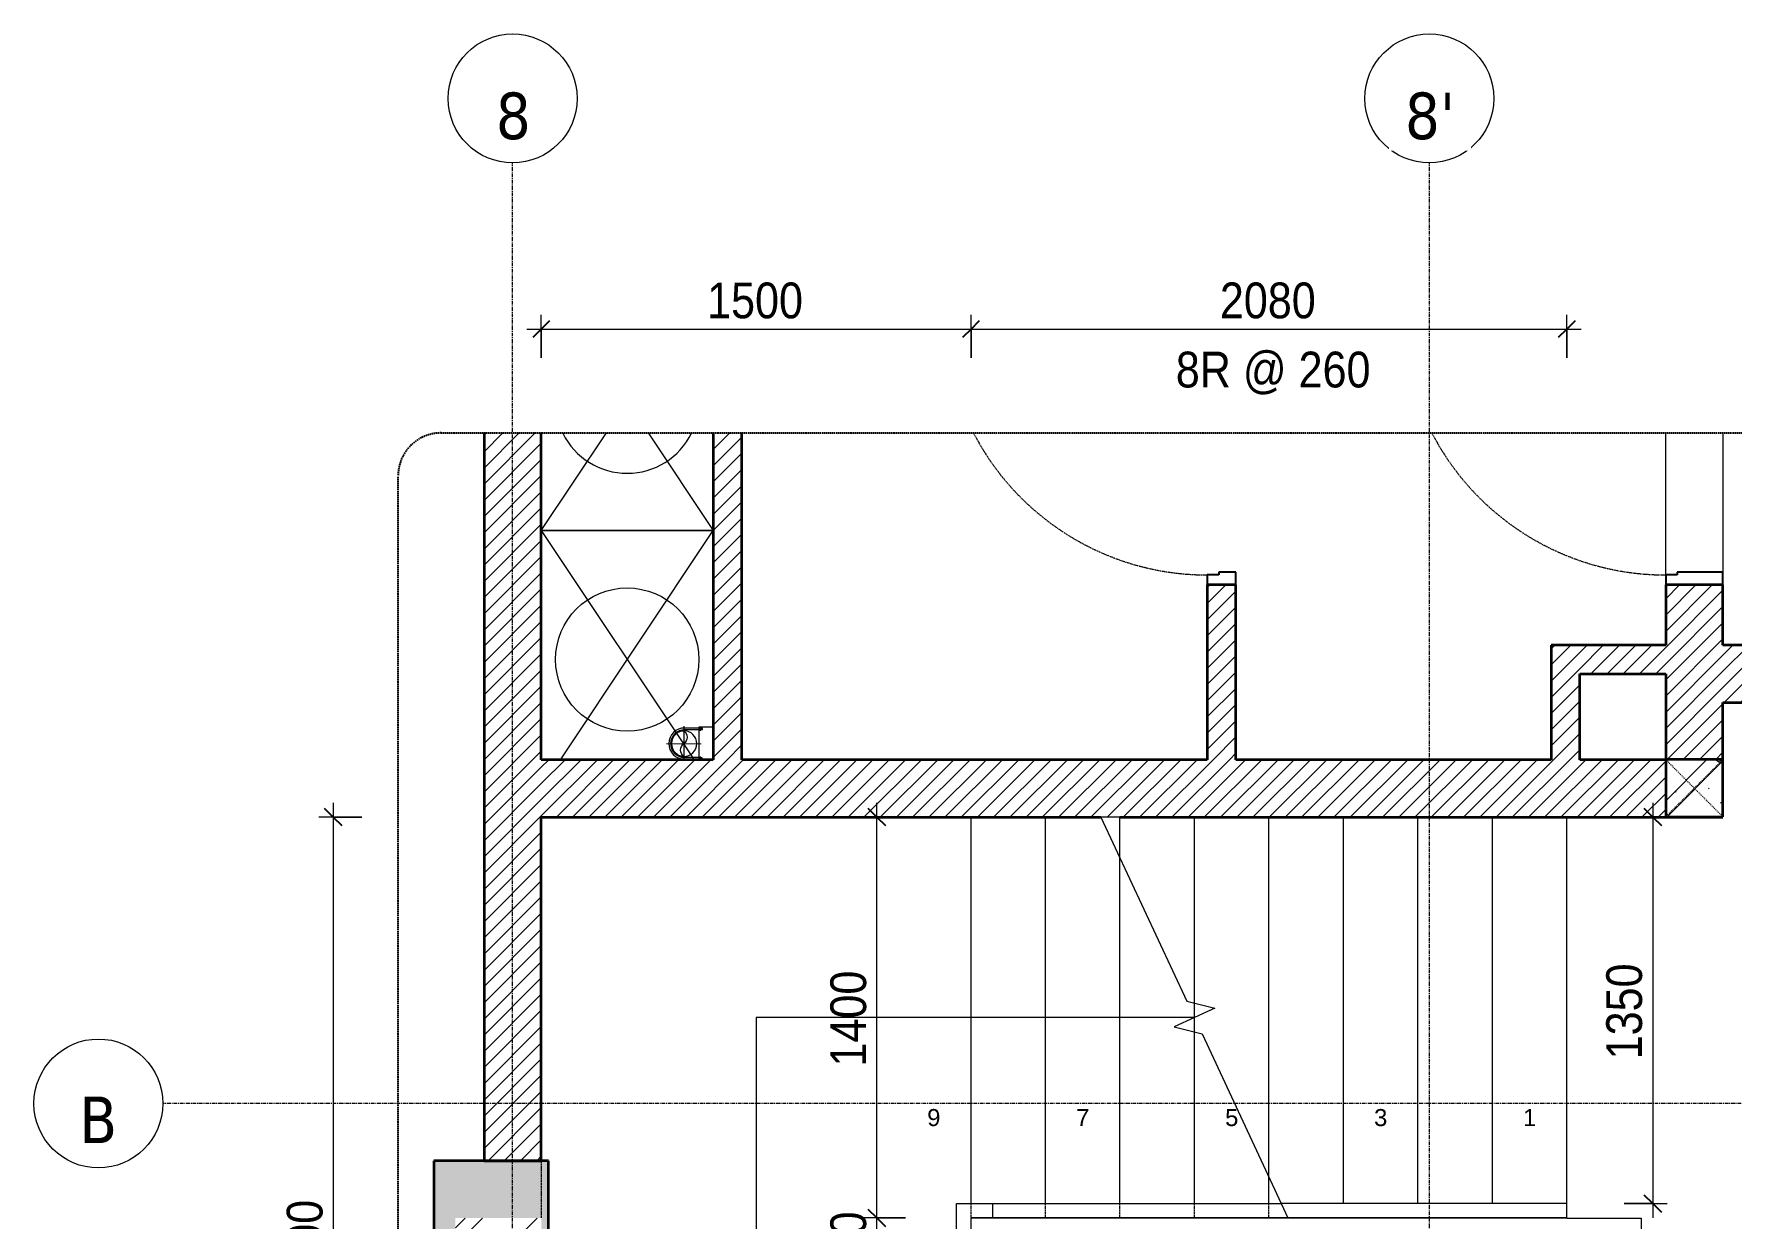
# Model space of a CAD drawing. Header units: millimetres. Extents: x 75584 to 159459, y -5075 to 34550.
# Drawn here: x 97564 to 103488, y 25137 to 29270 of the extents above; entities that cross this region are included whole.
import ezdxf

# ---------------------------------------------------------------- set-up
doc = ezdxf.new("R2010")
doc.units = ezdxf.units.MM
for name, pattern in [('Dash', [6, 3, -3]), ('Dash - Tight', [4.5, 3, -1.5]), ('Grid Line', [22.225, 12.7, -3.175, 3.175, -3.175]), ('Hidden', [7.14375, 4.7625, -2.38125]), ('IMPORT-CENTER _2_', [40.64, 25.4, -5.08, 5.08, -5.08]), ('Overhead', [3.96875, 2.38125, -1.5875])]:
    doc.linetypes.add(name, pattern=pattern)
for name, color, linetype, lineweight in [('0-2', 7, 'Continuous', 18), ('0-3', 10, 'Continuous', 5), ('A-ANNO-DIMS', 211, 'Continuous', 9), ('A-ANNO-DIMS-50', 211, 'Continuous', 9), ('A-DETL-GENF-1', 92, 'Dash - Tight', 18), ('A-DETL-GENF-2', 254, 'Continuous', 18), ('A-DETL-GENF-3', 92, 'Hidden', 25), ('A-DOOR', 31, 'Continuous', 18), ('A-DOOR-FRAM', 31, 'Continuous', 25), ('A-FLOR', 192, 'Continuous', 18), ('A-FLOR-1', 7, 'Continuous', 18), ('A-FLOR-HRAL', 11, 'Continuous', 18), ('A-WALL-1', 113, 'Continuous', 35), ('A-WALL-PATT-1', 111, 'Continuous', 18), ('G-IMPT', 8, 'Continuous', 18), ('G-IMPT-3', 8, 'IMPORT-CENTER _2_', 18), ('M-EQPM', 50, 'Continuous', 18), ('S-COLS', 52, 'Continuous', 18), ('S-COLS-1', 9, 'Continuous', 5), ('S-COLS-2', 250, 'Continuous', 35), ('S-COLS-5', 52, 'Continuous', 35), ('S-COLS-HDLN', 52, 'Dash', 18), ('S-COLS-HDLN-1', 254, 'Continuous', 18), ('S-GRID-1', 1, 'Grid Line', 9), ('S-GRID-IDEN', 1, 'Continuous', 9), ('S-STRS', 31, 'Continuous', 18), ('S-STRS-ANNO', 31, 'Continuous', 18), ('S-STRS-MBND', 31, 'Overhead', 18), ('S-STRS-MBND-1', 31, 'Continuous', 18)]:
    doc.layers.add(name, color=color, linetype=linetype, lineweight=lineweight)
doc.styles.add('Arial', font='arial.ttf', dxfattribs={"height": 59.53})
doc.styles.add('Tahoma_B', font='tahomabd.ttf', dxfattribs={"height": 162.5})
doc.styles.add('UTM Avo', font='', dxfattribs={"width": 0.9, "height": 125})
doc.styles.get('UTM Avo').set_extended_font_data('UTM Avo')
doc.dimstyles.new('1_Dim_chi_tiet_2_5', dxfattribs={"dimscale": 304.8, "dimtxt": 124.912619, "dimasz": 0.19685, "dimexe": 0.164042, "dimexo": 0.0625, "dimgap": 0.016404, "dimtad": 1, "dimdec": 0, "dimrnd": 5, "dimzin": 0, "dimdsep": 46, "dimtxsty": 'UTM Avo', "dimblk1": 'OBLIQUE', "dimblk2": 'OBLIQUE', "dimsah": 1, "dimcen": 0.09, "dimdle": 0.164042, "dimazin": 0, "dimtfac": 1, "dimtdec": 4, "dimtix": 1, "dimtmove": 0, "dimatfit": 3, "dimfxl": 0.328084, "dimfxlon": 1, "dimtvp": 1, "dimtolj": 1, "dimtzin": 0, "dimarcsym": 2})
pattern_1 = [(50, (-81477.56, -26637.36), (364.3679, -31.8783), [38.1, -419.1]), (355, (-81477.56, -26637.36), (-70.4859, 382.1133), [30.48, -335.28]), (100.451, (-81447.2, -26640.02), (293.885, 350.2334), [32.38, -356.18]), (46.184, (-81477.56, -26535.76), (542.1585, -84.0858), [57.15, -628.65]), (96.636, (-81432.4, -26542.77), (474.805, 494.8554), [48.57, -534.27]), (351.184, (-81477.56, -26535.76), (474.8102, 494.85), [45.72, -502.92]), (21, (-81426.76, -26561.16), (303.2285, -204.5305), [38.1, -419.1]), (326, (-81426.76, -26561.16), (123.6039, 368.376), [30.48, -335.28]), (71.451, (-81401.5, -26578.2), (426.8341, 163.8427), [32.38, -356.18]), (37.5, (-81477.56, -26637.36), (6.17665, 169.11015), [3.353, -327.863, 3.353, -337.007, -336.55]), (37.5, (-81477.56, -26637.36), (6.17665, 169.11015), [-671.576, 3.353, -333.197]), (7.5, (-81477.56, -26637.36), (133.63888, 200.3615), [3.353, -190.703, 3.353, -320.243, -128.27]), (7.5, (-81477.56, -26637.36), (133.63888, 200.3615), [-517.652, 3.353, -124.917]), (327.5, (-81590.85, -26637.36), (271.18182, -11.45836), [3.353, -123.647, 3.353, -918.667]), (327.5, (-81590.85, -26637.36), (271.18182, -11.45836), [-130.353, -392.887, 3.353, -522.427]), (317.5, (-81641.65, -26637.36), (296.2585, 50.85285), [3.353, -161.747, 3.353, -633.171]), (317.5, (-81641.65, -26637.36), (296.2585, 50.85285), [-168.453, -259.791, 3.353, -370.027]), (45, (-81477.56, -26637.36), (-125.7236, 125.7236), []), (45, (-81477.56, -26446.86), (-125.7236, 125.7236), [])]
pattern_2 = [(45, (21882.515, 0), (-28.284271, 28.284271), [])]

# ---------------------------------------------------------------- blocks, each defined once
blk = doc.blocks.new('NCV_TKTC_KET CAU_rvt-3-TKCS_THANG BỘ TB3 - MẶT BẰNG TẦNG 8')
at = {"layer": 'S-COLS-1'}
blk.add_hatch(color=256, dxfattribs=at).paths.add_polyline_path([(77477.6, 24536.9), (77477.6, 25336.9), (77077.6, 25336.9), (77077.6, 24536.9), (77152.6, 24536.9), (77152.6, 25136.9), (77452.6, 25136.9), (77452.6, 24536.9)])
at = {"layer": 'A-FLOR-1'}
for p, q in [((81032.6, 25136.9), (81292.6, 25136.9)), ((81292.6, 25136.9), (81292.6, 24936.5))]:
    blk.add_line(p, q, dxfattribs=at)
at = {"layer": 'S-COLS-2'}
for p, q in [((77477.6, 25336.9), (77077.6, 25336.9)), ((77077.6, 25336.9), (77077.6, 24536.9)), ((77477.6, 24536.9), (77477.6, 25336.9))]:
    blk.add_line(p, q, dxfattribs=at)
blk = doc.blocks.new('Top Rail Type - Top Rail_Internal_-954446-TKCS_THANG BỘ TB3 - MẶT BẰNG TẦNG 8')
at = {"layer": 'A-FLOR-HRAL'}
for p, q in [((78902.2, 25187.3), (79027.2, 25187.3)), ((78902.2, 25062.3), (78902.2, 25187.3)), ((79027.2, 25187.3), (80035.5, 25187.3)), ((79027.2, 25187.3), (79027.2, 25137.3)), ((79027.2, 25137.3), (78952.2, 25137.3)), ((78952.2, 25137.3), (78952.2, 25062.3)), ((80058.8, 25137.3), (79027.2, 25137.3)), ((78902.2, 25011.5), (78902.2, 25062.3)), ((78952.2, 25062.3), (78952.2, 25011.5)), ((78902.2, 25011.5), (78952.2, 25011.5)), ((78902.2, 24886.5), (78902.2, 25011.5)), ((78952.2, 25011.5), (78952.2, 24936.5)), ((79027.2, 24886.5), (78902.2, 24886.5)), ((78952.2, 24936.5), (79027.2, 24936.5)), ((79027.2, 24886.5), (79027.2, 24936.5)), ((79027.2, 24936.5), (81292.6, 24936.5)), ((81292.6, 24886.5), (79027.2, 24886.5)), ((81292.6, 24936.5), (81292.6, 24886.5))]:
    blk.add_line(p, q, dxfattribs=at)
blk = doc.blocks.new('Top Rail Type - Top Rail_Internal_-954613-TKCS_THANG BỘ TB3 - MẶT BẰNG TẦNG 8')
at = {"layer": 'A-FLOR-HRAL'}
for p, q in [((80035.5, 25187.3), (80058.8, 25137.3)), ((81032.6, 25187.3), (80035.5, 25187.3)), ((81032.6, 25137.3), (81032.6, 25187.3)), ((81032.6, 25137.3), (80058.8, 25137.3))]:
    blk.add_line(p, q, dxfattribs=at)
blk = doc.blocks.new('G1_SOF - BO TRU - 200x200-3056268-TKCS_THANG BỘ TB3 - MẶT BẰNG TẦNG 8')
at = {"layer": 'S-COLS-HDLN-1'}
h = blk.add_hatch(dxfattribs=at)
h.set_pattern_fill('FP_5', color=256, style=0, pattern_type=2)
h.set_pattern_definition(pattern_1)
h.paths.add_polyline_path([(100, -100), (100, 100), (-100, 100), (-100, -100)])
h = blk.add_hatch(dxfattribs=at)
h.set_pattern_fill('FP_5', color=256, style=0, pattern_type=2)
h.set_pattern_definition(pattern_1)
h.paths.add_polyline_path([(100, -100), (100, 100), (-100, 100), (-100, -100)])
at = {"layer": 'S-COLS-5'}
for p, q in [((100, 100), (-100, 100)), ((-100, 100), (-100, -100)), ((100, -100), (100, 100)), ((-100, -100), (100, -100))]:
    blk.add_line(p, q, dxfattribs=at)
at = {"layer": 'S-COLS-HDLN'}
for p, q in [((100, 100), (-100, -100)), ((-100, 100), (100, -100))]:
    blk.add_line(p, q, dxfattribs=at)
blk = doc.blocks.new('TKTC_XREF_251221_MB TANG 2-7 - TKTC_XREF_260130_MB TANG 2-5_dwg_$cc-4746806-TKCS_THANG BỘ TB3 - MẶT BẰNG TẦNG 8')
at = {"layer": 'G-IMPT-3'}
for p, q in [((-0.673, 0), (0.673, 0)), ((0, -0.673), (0, 0.624))]:
    blk.add_line(p, q, dxfattribs=at)
at = {"layer": 'M-EQPM'}
blk.add_circle((0, 0), 0.5, dxfattribs=at)
for centre, radius, start, end in [((0, 0), 0.5, 90, 270), ((0.188, 0.25), 0.313, 126.8699, 233.1301), ((-0.188, -0.25), 0.313, 306.8699, 53.1301)]:
    blk.add_arc(centre, radius, start, end, dxfattribs=at)
blk = doc.blocks.new('TKTC_XREF_251221_MB TANG 2-7 - TKTC_XREF_260130_MB TANG 2-5_dwg_CUM U_DN100-4746796-TKCS_THANG BỘ TB3 - MẶT BẰNG TẦNG 8')
at = {"layer": 'G-IMPT'}
blk.add_hatch(color=256, dxfattribs=at).paths.add_polyline_path([(0, 61), (0, 57), (14.8, 55.1), (28.5, 49.4), (40.3, 40.3), (49.4, 28.5), (55.1, 14.8), (57, 0), (55.1, -14.8), (49.4, -28.5), (40.3, -40.3), (28.5, -49.4), (14.8, -55.1), (0, -57), (0, -61), (15.8, -58.9), (30.5, -52.8), (43.1, -43.1), (52.8, -30.5), (58.9, -15.8), (61, 0), (58.9, 15.8), (52.8, 30.5), (43.1, 43.1), (30.5, 52.8), (15.8, 58.9)])
for p, q in [((-79.1, 66.6), (-79.1, 63.4)), ((-76.6, 66.6), (-76.6, 63.4)), ((-74.6, 66.6), (-74.6, 63.4)), ((-72.7, 69.3), (-72.7, 60.7)), ((-66.9, 67.9), (-71.7, 67.9)), ((-66.9, 62.1), (-71.7, 62.1)), ((-65, 69), (0, 69)), ((-79.1, -63.4), (-79.1, -66.6)), ((-76.6, -63.4), (-76.6, -66.6)), ((-74.6, -63.4), (-74.6, -66.6)), ((-72.7, -60.7), (-72.7, -69.3)), ((-66.9, -62.1), (-71.7, -62.1)), ((-66.9, -67.9), (-71.7, -67.9)), ((-65, -69), (0, -69))]:
    blk.add_line(p, q, dxfattribs=at)
at = {"layer": 'G-IMPT', "flags": 128}
for points in [[(-72.7, 67.6), (-78.1, 67.6), (-78.1, 62.4), (-72.7, 62.4)], [(-71.7, 59.2), (-66.9, 59.2), (-66.9, 70.7)], [(-65, 70.7), (-65, 57.3), (-66.9, 57.3), (-66.9, 59.2)], [(-65, 61), (0, 61), (0, 57)], [(-72.7, -62.4), (-78.1, -62.4), (-78.1, -67.6), (-72.7, -67.6)], [(-71.7, -70.8), (-66.9, -70.8), (-66.9, -59.2), (-71.7, -59.2)], [(-66.9, -59.2), (-66.9, -57.3), (-65, -57.3), (-65, -72.7), (-66.9, -72.7), (-66.9, -70.8)], [(-65, -61), (0, -61), (0, -57)]]:
    blk.add_lwpolyline(points, dxfattribs=at)
at = {"layer": 'G-IMPT'}
for centre, radius, start, end in [((-78.1, 66.6), 0.96, 90, 180), ((-78.1, 63.4), 0.96, 180, 270), ((-71.1, 69.3), 1.56, 116.95835, 247.38014), ((-67.9, 65), 4.8, 143.1301, 216.8699), ((-71.1, 60.7), 1.56, 112.61986, 247.38014), ((0, 0), 69, 270, 90), ((0, 0), 61, 270, 90), ((0, 0), 57, 270, 90), ((-78.1, -63.4), 0.96, 90, 180), ((-78.1, -66.6), 0.96, 180, 270), ((-71.1, -60.7), 1.56, 112.61986, 247.38014), ((-67.9, -65), 4.8, 143.1301, 216.8699), ((-71.1, -69.3), 1.56, 112.61986, 247.38014)]:
    blk.add_arc(centre, radius, start, end, dxfattribs=at)
blk = doc.blocks.new('TKTC_XREF_251221_MB TANG 2-7 - TKTC_XREF_260130_MB TANG 2-5_dwg_$cc-4746800-TKCS_THANG BỘ TB3 - MẶT BẰNG TẦNG 8')
at = {"layer": 'G-IMPT-3'}
for p, q in [((-0.673, 0), (0.673, 0)), ((0, -0.673), (0, 0.624))]:
    blk.add_line(p, q, dxfattribs=at)
at = {"layer": 'M-EQPM'}
blk.add_circle((0, 0), 0.5, dxfattribs=at)
for centre, radius, start, end in [((0, 0), 0.5, 90, 270), ((0.188, 0.25), 0.313, 126.8699, 233.1301), ((-0.188, -0.25), 0.313, 306.8699, 53.1301)]:
    blk.add_arc(centre, radius, start, end, dxfattribs=at)
blk = doc.blocks.new('TKTC_XREF_251221_MB TANG 2-7 - TKTC_XREF_260130_MB TANG 2-5_dwg_CUM U_DN100-V10-TKCS_THANG BỘ TB3 - MẶT BẰNG TẦNG 8')
at = {"layer": 'G-IMPT'}
blk.add_hatch(color=256, dxfattribs=at).paths.add_polyline_path([(0, 61), (0, 57), (14.8, 55.1), (28.5, 49.4), (40.3, 40.3), (49.4, 28.5), (55.1, 14.8), (57, 0), (55.1, -14.8), (49.4, -28.5), (40.3, -40.3), (28.5, -49.4), (14.8, -55.1), (0, -57), (0, -61), (15.8, -58.9), (30.5, -52.8), (43.1, -43.1), (52.8, -30.5), (58.9, -15.8), (61, 0), (58.9, 15.8), (52.8, 30.5), (43.1, 43.1), (30.5, 52.8), (15.8, 58.9)])
for p, q in [((-79.1, 66.6), (-79.1, 63.4)), ((-76.6, 66.6), (-76.6, 63.4)), ((-74.6, 66.6), (-74.6, 63.4)), ((-72.7, 69.3), (-72.7, 60.7)), ((-66.9, 67.9), (-71.7, 67.9)), ((-66.9, 62.1), (-71.7, 62.1)), ((-65, 69), (0, 69)), ((-79.1, -63.4), (-79.1, -66.6)), ((-76.6, -63.4), (-76.6, -66.6)), ((-74.6, -63.4), (-74.6, -66.6)), ((-72.7, -60.7), (-72.7, -69.3)), ((-66.9, -62.1), (-71.7, -62.1)), ((-66.9, -67.9), (-71.7, -67.9)), ((-65, -69), (0, -69))]:
    blk.add_line(p, q, dxfattribs=at)
at = {"layer": 'G-IMPT', "flags": 128}
for points in [[(-72.7, 67.6), (-78.1, 67.6), (-78.1, 62.4), (-72.7, 62.4)], [(-71.7, 59.2), (-66.9, 59.2), (-66.9, 70.7)], [(-65, 70.7), (-65, 57.3), (-66.9, 57.3), (-66.9, 59.2)], [(-65, 61), (0, 61), (0, 57)], [(-72.7, -62.4), (-78.1, -62.4), (-78.1, -67.6), (-72.7, -67.6)], [(-71.7, -70.8), (-66.9, -70.8), (-66.9, -59.2), (-71.7, -59.2)], [(-66.9, -59.2), (-66.9, -57.3), (-65, -57.3), (-65, -72.7), (-66.9, -72.7), (-66.9, -70.8)], [(-65, -61), (0, -61), (0, -57)]]:
    blk.add_lwpolyline(points, dxfattribs=at)
at = {"layer": 'G-IMPT'}
for centre, radius, start, end in [((-78.1, 66.6), 0.96, 90, 180), ((-78.1, 63.4), 0.96, 180, 270), ((-71.1, 69.3), 1.56, 116.95835, 247.38014), ((-67.9, 65), 4.8, 143.1301, 216.8699), ((-71.1, 60.7), 1.56, 112.61986, 247.38014), ((0, 0), 69, 270, 90), ((0, 0), 61, 270, 90), ((0, 0), 57, 270, 90), ((-78.1, -63.4), 0.96, 90, 180), ((-78.1, -66.6), 0.96, 180, 270), ((-71.1, -60.7), 1.56, 112.61986, 247.38014), ((-67.9, -65), 4.8, 143.1301, 216.8699), ((-71.1, -69.3), 1.56, 112.61986, 247.38014)]:
    blk.add_arc(centre, radius, start, end, dxfattribs=at)
blk = doc.blocks.new('TKTC_XREF_251221_MB TANG 2-7 - TKTC_XREF_251221_MB TANG 2-7-2039446-TKCS_THANG BỘ TB3 - MẶT BẰNG TẦNG 8')
at = {"layer": 'M-EQPM'}
for p, q in [((44350.7, 9614.6), (44399.9, 9614.3)), ((44351, 9500), (44350.7, 9614.6))]:
    blk.add_line(p, q, dxfattribs=at)
at = {"extrusion": (0, 0, -1), "xscale": 90.00000000005119, "yscale": 90.00000000005119, "zscale": -90.0000000000512, "rotation": 180.3740267799373}
for name in ['TKTC_XREF_251221_MB TANG 2-7 - TKTC_XREF_260130_MB TANG 2-5_dwg_$cc-4746806-TKCS_THANG BỘ TB3 - MẶT BẰNG TẦNG 8', 'TKTC_XREF_251221_MB TANG 2-7 - TKTC_XREF_260130_MB TANG 2-5_dwg_$cc-4746800-TKCS_THANG BỘ TB3 - MẶT BẰNG TẦNG 8']:
    blk.add_blockref(name, (-44297.6, 9556.2), dxfattribs=at)
at = {"xscale": 0.7894736842105242, "yscale": 0.7894736842105242, "zscale": 0.7894736842105242, "rotation": 179.6259732184666}
for name in ['TKTC_XREF_251221_MB TANG 2-7 - TKTC_XREF_260130_MB TANG 2-5_dwg_CUM U_DN100-4746796-TKCS_THANG BỘ TB3 - MẶT BẰNG TẦNG 8', 'TKTC_XREF_251221_MB TANG 2-7 - TKTC_XREF_260130_MB TANG 2-5_dwg_CUM U_DN100-V10-TKCS_THANG BỘ TB3 - MẶT BẰNG TẦNG 8']:
    blk.add_blockref(name, (44299.5, 9556.2), dxfattribs=at)
blk = doc.blocks.new('FD_02 - FD_03 - FD_03-KY THUAT-900x2200mm-801878-TKCS_THANG BỘ TB3 - MẶT BẰNG TẦNG 8')
at = {"layer": 'A-DETL-GENF-1'}
blk.add_arc((460, 50), 920, 117.54355, 180, dxfattribs=at)
at = {"layer": 'A-DOOR-FRAM'}
for p, q in [((-460, 50), (-495, 50)), ((-495, 50), (-495, -50)), ((-460, 10), (-460, 50)), ((-450, 10), (-460, 10)), ((-450, -50), (-450, 10)), ((-495, -50), (-450, -50))]:
    blk.add_line(p, q, dxfattribs=at)
blk = doc.blocks.new('FD_02 - FD_03 - FD_03-KY THUAT-900x2200mm-728564-TKCS_THANG BỘ TB3 - MẶT BẰNG TẦNG 8')
at = {"layer": 'A-DETL-GENF-1'}
blk.add_arc((460, 100), 920, 117.54355, 180, dxfattribs=at)
at = {"layer": 'A-DOOR-FRAM'}
for p, q in [((-460, 100), (-495, 100)), ((-495, 100), (-495, -100)), ((-460, 60), (-460, 100)), ((-450, 60), (-460, 60)), ((-450, -100), (-450, 60)), ((-495, -100), (-450, -100))]:
    blk.add_line(p, q, dxfattribs=at)
blk = doc.blocks.new('BORDER VIEW - BORDER VIEW-3762177-TKCS_THANG BỘ TB3 - MẶT BẰNG TẦNG 8')
at = {"layer": 'A-DETL-GENF-3'}
for p, q in [((0, 150), (0, 6914.2)), ((5007.9, 0), (150, 0))]:
    blk.add_line(p, q, dxfattribs=at)
blk.add_arc((150, 150), 150, 180, 270, dxfattribs=at)
blk = doc.blocks.new('Grid - M_Grid Head - Circle-353313-TKCS_THANG BỘ TB3 - MẶT BẰNG TẦNG 8')
at = {"layer": 'S-GRID-IDEN'}
blk.add_circle((0, 0), 4.5, dxfattribs=at)
blk = doc.blocks.new('DIMBLOCK66-TKCS_THANG BỘ TB3 - MẶT BẰNG TẦNG 8')
at = {"layer": 'A-ANNO-DIMS-50'}
for p, q in [((99335.1, 28140.3), (99335.1, 28290.3)), ((100835.1, 28140.3), (100835.1, 28290.3)), ((99285.1, 28240.3), (100835.1, 28240.3)), ((99335.1, 28240.3), (99335.1, 28140.3)), ((100835.1, 28240.3), (100835.1, 28140.3))]:
    blk.add_line(p, q, dxfattribs=at)
at = {"layer": 'A-ANNO-DIMS-50', "lineweight": 25}
for p, q in [((99335.1, 28240.3), (99365.1, 28270.3)), ((100835.1, 28240.3), (100865.1, 28270.3)), ((99335.1, 28240.3), (99305.1, 28210.3)), ((100835.1, 28240.3), (100805.1, 28210.3))]:
    blk.add_line(p, q, dxfattribs=at)
at = {"layer": 'A-ANNO-DIMS-50', "color": 0, "insert": (99913.9, 28402.7), "char_height": 125, "width": 410.824, "attachment_point": 1, "line_spacing_factor": 1.110334, "style": 'UTM Avo'}
blk.add_mtext('1500', dxfattribs=at)
blk = doc.blocks.new('_Oblique')
at = {"color": 0, "linetype": 'ByBlock', "lineweight": -2}
blk.add_line((-0.5, -0.5), (0.5, 0.5), dxfattribs=at)
blk = doc.blocks.new('DIMBLOCK67-TKCS_THANG BỘ TB3 - MẶT BẰNG TẦNG 8')
at = {"layer": 'A-ANNO-DIMS-50'}
for p, q in [((100835.1, 28140.3), (100835.1, 28290.3)), ((102915.1, 28140.3), (102915.1, 28290.3)), ((100835.1, 28240.3), (102965.1, 28240.3)), ((100835.1, 28240.3), (100835.1, 28140.3)), ((102915.1, 28240.3), (102915.1, 28140.3))]:
    blk.add_line(p, q, dxfattribs=at)
at = {"layer": 'A-ANNO-DIMS-50', "lineweight": 25}
for p, q in [((100835.1, 28240.3), (100865.1, 28270.3)), ((102915.1, 28240.3), (102945.1, 28270.3)), ((100835.1, 28240.3), (100805.1, 28210.3)), ((102915.1, 28240.3), (102885.1, 28210.3))]:
    blk.add_line(p, q, dxfattribs=at)
at = {"layer": 'A-ANNO-DIMS-50', "color": 0, "char_height": 125, "attachment_point": 1, "line_spacing_factor": 1.110334, "style": 'UTM Avo'}
for s, insert, width in [('2080', (101703.9, 28402.7), 410.824), ('8R @ 260', (101550.1, 28161.3), 780.01)]:
    blk.add_mtext(s, dxfattribs=dict(at, insert=insert, width=width))
blk = doc.blocks.new('DIMBLOCK68-TKCS_THANG BỘ TB3 - MẶT BẰNG TẦNG 8')
at = {"layer": 'A-ANNO-DIMS-50', "lineweight": 25}
for p, q in [((98608.8, 26536.9), (98578.8, 26566.9)), ((98608.8, 26536.9), (98638.8, 26506.9)), ((98608.8, 23536.9), (98578.8, 23566.9)), ((98608.8, 23536.9), (98638.8, 23506.9))]:
    blk.add_line(p, q, dxfattribs=at)
at = {"layer": 'A-ANNO-DIMS-50'}
for p, q in [((98608.8, 26586.9), (98608.8, 23486.9)), ((98708.8, 26536.9), (98558.8, 26536.9)), ((98608.8, 26536.9), (98708.8, 26536.9)), ((98708.8, 23536.9), (98558.8, 23536.9)), ((98608.8, 23536.9), (98708.8, 23536.9))]:
    blk.add_line(p, q, dxfattribs=at)
at = {"layer": 'A-ANNO-DIMS-50', "color": 0, "insert": (98446.4, 24865.8), "char_height": 125, "width": 410.824, "attachment_point": 1, "rotation": 90, "line_spacing_factor": 1.110334, "style": 'UTM Avo'}
blk.add_mtext('3000', dxfattribs=at)
blk = doc.blocks.new('DIMBLOCK70-TKCS_THANG BỘ TB3 - MẶT BẰNG TẦNG 8')
at = {"layer": 'A-ANNO-DIMS-50'}
for p, q in [((100606.5, 25137.3), (100456.5, 25137.3)), ((100506.5, 24936.9), (100506.5, 25137.3)), ((100506.5, 25137.3), (100606.5, 25137.3)), ((100606.5, 24936.9), (100456.5, 24936.9)), ((100506.5, 24936.9), (100606.5, 24936.9))]:
    blk.add_line(p, q, dxfattribs=at)
at = {"layer": 'A-ANNO-DIMS-50', "lineweight": 25}
for p, q in [((100506.5, 25137.3), (100476.5, 25167.3)), ((100506.5, 25137.3), (100536.5, 25107.3)), ((100506.5, 24936.9), (100476.5, 24966.9)), ((100506.5, 24936.9), (100536.5, 24906.9))]:
    blk.add_line(p, q, dxfattribs=at)
at = {"layer": 'A-ANNO-DIMS-50', "color": 0, "insert": (100344.1, 24908.8), "char_height": 125, "width": 308.118, "attachment_point": 1, "rotation": 90, "line_spacing_factor": 1.110334, "style": 'UTM Avo'}
blk.add_mtext('200', dxfattribs=at)
blk = doc.blocks.new('DIMBLOCK71-TKCS_THANG BỘ TB3 - MẶT BẰNG TẦNG 8')
at = {"layer": 'A-ANNO-DIMS-50', "lineweight": 25}
for p, q in [((100506.5, 26536.9), (100476.5, 26566.9)), ((100506.5, 26536.9), (100536.5, 26506.9)), ((100506.5, 25137.3), (100476.5, 25167.3)), ((100506.5, 25137.3), (100536.5, 25107.3))]:
    blk.add_line(p, q, dxfattribs=at)
at = {"layer": 'A-ANNO-DIMS-50'}
for p, q in [((100506.5, 25137.3), (100506.5, 26586.9)), ((100406.5, 26536.9), (100556.5, 26536.9)), ((100506.5, 26536.9), (100406.5, 26536.9)), ((100606.5, 25137.3), (100456.5, 25137.3)), ((100506.5, 25137.3), (100606.5, 25137.3))]:
    blk.add_line(p, q, dxfattribs=at)
at = {"layer": 'A-ANNO-DIMS-50', "color": 0, "insert": (100344.1, 25666), "char_height": 125, "width": 410.824, "attachment_point": 1, "rotation": 90, "line_spacing_factor": 1.110334, "style": 'UTM Avo'}
blk.add_mtext('1400', dxfattribs=at)
blk = doc.blocks.new('DIMBLOCK73-TKCS_THANG BỘ TB3 - MẶT BẰNG TẦNG 8')
at = {"layer": 'A-ANNO-DIMS-50', "lineweight": 25}
for p, q in [((103215, 26536.9), (103185, 26566.9)), ((103215, 26536.9), (103245, 26506.9)), ((103215, 25187.3), (103185, 25217.3)), ((103215, 25187.3), (103245, 25157.3))]:
    blk.add_line(p, q, dxfattribs=at)
at = {"layer": 'A-ANNO-DIMS-50'}
for p, q in [((103215, 26586.9), (103215, 25137.3)), ((103115, 26536.9), (103265, 26536.9)), ((103215, 26536.9), (103115, 26536.9)), ((103115, 25187.3), (103265, 25187.3)), ((103215, 25187.3), (103115, 25187.3))]:
    blk.add_line(p, q, dxfattribs=at)
at = {"layer": 'A-ANNO-DIMS-50', "color": 0, "insert": (103052.6, 25691), "char_height": 125, "width": 410.824, "attachment_point": 1, "rotation": 90, "line_spacing_factor": 1.110334, "style": 'UTM Avo'}
blk.add_mtext('1350', dxfattribs=at)

msp = doc.modelspace()

# ---------------------------------------------------------------- hatches: boundary and pattern name
at = {"layer": 'A-DETL-GENF-2'}
h = msp.add_hatch(dxfattribs=at)
h.set_pattern_fill('FP_2', color=256, style=0, pattern_type=2)
h.set_pattern_definition([(50, (21882.52, 0), (364.3679, -31.8783), [38.1, -419.1]), (355, (21882.5, 0), (-70.4859, 382.1133), [30.48, -335.28]), (100.451, (21912.88, -2.66), (293.885, 350.2334), [32.38, -356.18]), (46.184, (21882.5, 101.6), (542.1585, -84.0858), [57.15, -628.65]), (96.636, (21927.7, 94.6), (474.805, 494.8554), [48.57, -534.27]), (351.184, (21882.5, 101.6), (474.8102, 494.85), [45.72, -502.92]), (21, (21933.32, 76.2), (303.2285, -204.5305), [38.1, -419.1]), (326, (21933.3, 76.2), (123.6039, 368.376), [30.48, -335.28]), (71.451, (21958.6, 59.16), (426.8341, 163.8427), [32.38, -356.18]), (37.5, (21882.52, 0), (6.17665, 169.11015), [3.353, -327.863, 3.353, -337.007, -336.55]), (37.5, (21882.52, 0), (6.17665, 169.11015), [-671.576, 3.353, -333.197]), (7.5, (21882.52, 0), (133.63888, 200.3615), [3.353, -190.703, 3.353, -320.243, -128.27]), (7.5, (21882.52, 0), (133.63888, 200.3615), [-517.652, 3.353, -124.917]), (327.5, (21769.23, 0), (271.18182, -11.45836), [3.353, -123.647, 3.353, -392.887, -525.78]), (327.5, (21769.23, 0), (271.18182, -11.45836), [-523.24, 3.353, -522.427]), (317.5, (21718.43, 0), (296.2585, 50.85285), [3.353, -161.747, 3.353, -259.791, -373.38]), (317.5, (21718.43, 0), (296.2585, 50.85285), [-428.244, 3.353, -370.027]), (45, (21882.52, 0), (-125.7236, 125.7236), []), (45, (21882.52, 190.5), (-125.7236, 125.7236), [])])
h.paths.add_polyline_path([(105260.1, 24536.9), (105560.1, 24536.9), (105560.1, 25136.9), (105260.1, 25136.9), (105260.1, 25058.9)])
h.paths.add_polyline_path([(99335.1, 24536.9), (99335.1, 25136.9), (99035.1, 25136.9), (99035.1, 24536.9)])
at = {"layer": 'A-WALL-PATT-1'}
h = msp.add_hatch(dxfattribs=at)
h.set_pattern_fill('FP_1', color=256, style=0, pattern_type=2)
h.set_pattern_definition(pattern_2)
h.paths.add_polyline_path([(99335.1, 25336.9), (99335.1, 27877.4), (99135.1, 27877.4), (99135.1, 25336.9)])
h = msp.add_hatch(dxfattribs=at)
h.set_pattern_fill('FP_1', color=256, style=0, pattern_type=2)
h.set_pattern_definition(pattern_2)
h.paths.add_polyline_path([(100035, 26736.9), (100035, 27877.4), (99935, 27877.4), (99935, 26736.9)])
h = msp.add_hatch(dxfattribs=at)
h.set_pattern_fill('FP_1', color=256, style=0, pattern_type=2)
h.set_pattern_definition(pattern_2)
h.paths.add_polyline_path([(101760.1, 26736.9), (101760.1, 27346.9), (101660.1, 27346.9), (101660.1, 26736.9)])
h = msp.add_hatch(dxfattribs=at)
h.set_pattern_fill('FP_1', color=256, style=0, pattern_type=2)
h.set_pattern_definition(pattern_2)
h.paths.add_polyline_path([(103260.5, 26737.4), (103460.1, 26737.4), (103460.1, 27346.9), (103260.1, 27346.9), (103260.1, 26737.4)])
h = msp.add_hatch(dxfattribs=at)
h.set_pattern_fill('FP_1', color=256, style=0, pattern_type=2)
h.set_pattern_definition(pattern_2)
h.paths.add_polyline_path([(102860.1, 26736.9), (102960.1, 26736.9), (102960.1, 27136.9), (102860.1, 27136.9)])
h = msp.add_hatch(dxfattribs=at)
h.set_pattern_fill('FP_1', color=256, style=0, pattern_type=2)
h.set_pattern_definition(pattern_2)
h.paths.add_polyline_path([(103260.1, 27036.9), (103260.1, 27136.9), (102960.1, 27136.9), (102960.1, 27036.9), (103201.7, 27036.9)])
h = msp.add_hatch(dxfattribs=at)
h.set_pattern_fill('FP_1', color=256, style=0, pattern_type=2)
h.set_pattern_definition(pattern_2)
h.paths.add_polyline_path([(105260.1, 26936.9), (105260.1, 27136.9), (105210.1, 27136.9), (105210.1, 26936.9)])
h.paths.add_polyline_path([(103460.1, 26936.9), (103920.1, 26936.9), (103920.1, 27136.9), (103460.1, 27136.9)])
h = msp.add_hatch(dxfattribs=at)
h.set_pattern_fill('FP_1', color=256, style=0, pattern_type=2)
h.set_pattern_definition(pattern_2)
h.paths.add_polyline_path([(100351, 26536.9), (103260.1, 26537.4), (103260.1, 26736.9), (99335.1, 26736.9), (99335.1, 26536.9), (100065.9, 26536.9)])

# ---------------------------------------------------------------- linework, layer by layer
at = {"layer": '0-2'}
for p, q in [((99335.1, 27536.9), (99562.1, 27877.4)), ((99708, 27877.4), (99935, 27536.9)), ((99935, 27536.9), (99335.1, 27536.9)), ((99335.1, 27536.6), (99868.3, 26736.9)), ((99335.1, 27536.6), (99935, 27536.6)), ((99401.8, 26736.9), (99935, 27536.6))]:
    msp.add_line(p, q, dxfattribs=at)
msp.add_circle((99635, 27086.6), 250, dxfattribs=at)
msp.add_arc((99635, 27986.6), 250, 206.11505, 333.96525, dxfattribs=at)
at = {"layer": 'A-FLOR'}
for p, q in [((103260.1, 27381.9), (103260.1, 27877.4)), ((103460.1, 27877.4), (103460.1, 27391.9)), ((103260.1, 26737.4), (102960.1, 26737.4))]:
    msp.add_line(p, q, dxfattribs=at)
at = {"layer": 'A-WALL-1'}
for p, q in [((99135.1, 27877.4), (99135.1, 25336.9)), ((99335.1, 26736.9), (99335.1, 27877.4)), ((99935, 27877.4), (99935, 26736.9)), ((100035, 26736.9), (100035, 27877.4)), ((101760.1, 27346.9), (101660.1, 27346.9)), ((101660.1, 27346.9), (101660.1, 26736.9)), ((101760.1, 26736.9), (101760.1, 27346.9)), ((103460.1, 27346.9), (103260.1, 27346.9)), ((103260.1, 27346.9), (103260.1, 27136.9)), ((103460.1, 27136.9), (103460.1, 27346.9)), ((102860.1, 27136.9), (102860.1, 26736.9)), ((103260.1, 27136.9), (102860.1, 27136.9)), ((103920.1, 27136.9), (103460.1, 27136.9)), ((102960.1, 26736.9), (102960.1, 27036.9)), ((102960.1, 27036.9), (103260.1, 27036.9)), ((103260.1, 27036.9), (103260.1, 26737.4)), ((103460.1, 26936.9), (103920.1, 26936.9)), ((103460.1, 26737.4), (103460.1, 26936.9)), ((99935, 26736.9), (99335.1, 26736.9)), ((101660.1, 26736.9), (100035, 26736.9)), ((102860.1, 26736.9), (101760.1, 26736.9)), ((103260.1, 26736.9), (102960.1, 26736.9)), ((99335.1, 25336.9), (99335.1, 26536.9)), ((99335.1, 26536.9), (101288.7, 26536.9)), ((101355.1, 26536.9), (103460.1, 26536.9)), ((99135.1, 25336.9), (99335.1, 25336.9))]:
    msp.add_line(p, q, dxfattribs=at)
at = {"layer": 'S-GRID-1'}
for p, q in [((99235.1, 27570.3), (99235.1, 28820.3)), ((102435.1, 27570.3), (102435.1, 28820.3)), ((99235.1, 22746.7), (99235.1, 27570.3)), ((102435.1, 22746.7), (102435.1, 27570.3)), ((99264, 25536.9), (98014, 25536.9)), ((105568.1, 25536.9), (99264, 25536.9))]:
    msp.add_line(p, q, dxfattribs=at)
at = {"layer": 'S-STRS'}
for p, q in [((100835.1, 25187.3), (100835.1, 26536.9)), ((101095.1, 25187.3), (101095.1, 26536.9)), ((101355.1, 26536.9), (101288.7, 26536.9)), ((101355.1, 26394.5), (101355.1, 26536.9)), ((101615.1, 25887.2), (101615.1, 26536.9)), ((101875.1, 25279.4), (101875.1, 26536.9)), ((102135.1, 25187.3), (102135.1, 26536.9)), ((102395.1, 25187.3), (102395.1, 26536.9)), ((102655.1, 25187.3), (102655.1, 26536.9)), ((102915.1, 25187.3), (102915.1, 26536.9)), ((101355.1, 25187.3), (101355.1, 26394.5)), ((101615.1, 25836.9), (101615.1, 25887.2)), ((101615.1, 25786.7), (101615.1, 25836.9)), ((101615.1, 25187.3), (101615.1, 25786.7)), ((101875.1, 25187.3), (101875.1, 25279.4)), ((100835.1, 24936.9), (100835.1, 25136.9)), ((101095.1, 25136.9), (100835.1, 25136.9)), ((101355.1, 25136.9), (101095.1, 25136.9)), ((101615.1, 25136.9), (101355.1, 25136.9)), ((101875.1, 25136.9), (101615.1, 25136.9)), ((101941.5, 25136.9), (101875.1, 25136.9)), ((102135.1, 25136.9), (101941.5, 25136.9)), ((102395.1, 25136.9), (102135.1, 25136.9)), ((102655.1, 25136.9), (102395.1, 25136.9)), ((102915.1, 25136.9), (102655.1, 25136.9))]:
    msp.add_line(p, q, dxfattribs=at)
at = {"layer": 'S-STRS-ANNO'}
for p, q in [((100085.1, 25836.9), (100085.1, 24236.9)), ((100835.1, 25836.9), (100085.1, 25836.9)), ((101095.1, 25836.9), (100835.1, 25836.9)), ((101355.1, 25836.9), (101095.1, 25836.9)), ((101615.1, 25836.9), (101355.1, 25836.9))]:
    msp.add_line(p, q, dxfattribs=at)
at = {"layer": 'S-STRS-MBND'}
for p, q in [((99335.1, 26536.9), (99335.1, 25136.9)), ((100835.1, 26536.9), (99335.1, 26536.9)), ((100835.1, 25136.9), (100835.1, 26536.9)), ((101288.7, 26536.9), (100835.1, 26536.9)), ((101095.1, 25136.9), (101095.1, 26536.9)), ((101355.1, 25136.9), (101355.1, 26394.5)), ((101615.1, 25836.9), (101615.1, 25887.2)), ((101615.1, 25136.9), (101615.1, 25786.7)), ((101875.1, 25136.9), (101875.1, 25279.4)), ((100835.1, 24936.9), (100835.1, 25136.9)), ((101941.5, 25136.9), (100835.1, 25136.9))]:
    msp.add_line(p, q, dxfattribs=at)
at = {"layer": 'S-STRS-MBND-1'}
for p, q in [((101288.7, 26536.9), (101588.7, 25893.6)), ((101588.7, 25893.6), (101685.9, 25870)), ((101685.9, 25870), (101544.3, 25803.9)), ((101544.3, 25803.9), (101641.5, 25780.3)), ((101641.5, 25780.3), (101918, 25187.3))]:
    msp.add_line(p, q, dxfattribs=at)

# ---------------------------------------------------------------- block references
at = {"layer": '0-3'}
msp.add_blockref('NCV_TKTC_KET CAU_rvt-3-TKCS_THANG BỘ TB3 - MẶT BẰNG TẦNG 8', (21882.5, 0), dxfattribs=at)
at = {"layer": 'A-DETL-GENF-1', "rotation": 270.0000000000001}
msp.add_blockref('BORDER VIEW - BORDER VIEW-3762177-TKCS_THANG BỘ TB3 - MẶT BẰNG TẦNG 8', (98835.1, 27877.4), dxfattribs=at)
at = {"layer": 'A-DOOR', "rotation": 90}
for name, p in [('FD_02 - FD_03 - FD_03-KY THUAT-900x2200mm-801878-TKCS_THANG BỘ TB3 - MẶT BẰNG TẦNG 8', (101710.1, 27841.9)), ('FD_02 - FD_03 - FD_03-KY THUAT-900x2200mm-728564-TKCS_THANG BỘ TB3 - MẶT BẰNG TẦNG 8', (103360.1, 27841.9))]:
    msp.add_blockref(name, p, dxfattribs=at)
at = {"layer": 'A-FLOR-HRAL'}
for name in ['Top Rail Type - Top Rail_Internal_-954446-TKCS_THANG BỘ TB3 - MẶT BẰNG TẦNG 8', 'Top Rail Type - Top Rail_Internal_-954613-TKCS_THANG BỘ TB3 - MẶT BẰNG TẦNG 8']:
    msp.add_blockref(name, (21882.5, 0), dxfattribs=at)
at = {"layer": 'M-EQPM'}
msp.add_blockref('TKTC_XREF_251221_MB TANG 2-7 - TKTC_XREF_251221_MB TANG 2-7-2039446-TKCS_THANG BỘ TB3 - MẶT BẰNG TẦNG 8', (55535.1, 17236.9), dxfattribs=at)
at = {"layer": 'S-COLS'}
msp.add_blockref('G1_SOF - BO TRU - 200x200-3056268-TKCS_THANG BỘ TB3 - MẶT BẰNG TẦNG 8', (103360.1, 26637.4), dxfattribs=at)
at = {"layer": 'S-GRID-IDEN', "xscale": 49.99999999999998, "yscale": 49.99999999999998, "zscale": 49.99999999999998}
for p in [(99235.1, 29045.3), (102435.1, 29045.3)]:
    msp.add_blockref('Grid - M_Grid Head - Circle-353313-TKCS_THANG BỘ TB3 - MẶT BẰNG TẦNG 8', p, dxfattribs=at)
at = {"layer": 'S-GRID-IDEN', "xscale": 49.99999999999998, "yscale": 49.99999999999998, "zscale": 49.99999999999998, "rotation": 89.99999999999984}
msp.add_blockref('Grid - M_Grid Head - Circle-353313-TKCS_THANG BỘ TB3 - MẶT BẰNG TẦNG 8', (97789, 25536.9), dxfattribs=at)

# ---------------------------------------------------------------- texts
at = {"layer": 'S-STRS-ANNO', "char_height": 59.5, "width": 54.943, "attachment_point": 1, "line_spacing_factor": 0.941778, "style": 'Arial'}
for s, insert in [('9', (100682.2, 25517.5)), ('7', (101202.2, 25517.5)), ('5', (101722.2, 25517.5)), ('3', (102242.2, 25517.5)), ('1', (102762.2, 25517.5))]:
    msp.add_mtext(s, dxfattribs=dict(at, insert=insert))

# ---------------------------------------------------------------- dimensions: what is measured, and where the dimension line sits
at = {"layer": 'A-ANNO-DIMS'}
dim = msp.add_linear_dim(base=(100835.1, 28240.3), p1=(99335.1, 28140.3), p2=(100835.1, 28140.3), dimstyle='1_Dim_chi_tiet_2_5', override={"dimpost": '<>', "dimfxl": 1500}, dxfattribs=at)
dim.commit()
dim.dimension.update_dxf_attribs({"geometry": 'DIMBLOCK66-TKCS_THANG BỘ TB3 - MẶT BẰNG TẦNG 8', "text_midpoint": (100085.1, 28310)})
dim = msp.add_linear_dim(base=(102915.1, 28240.3), p1=(100835.1, 28140.3), p2=(102915.1, 28140.3), text='<>\\X8R @ 260', dimstyle='1_Dim_chi_tiet_2_5', override={"dimpost": '<>', "dimfxl": 2080}, dxfattribs=at)
dim.commit()
dim.dimension.update_dxf_attribs({"geometry": 'DIMBLOCK67-TKCS_THANG BỘ TB3 - MẶT BẰNG TẦNG 8', "text_midpoint": (101875.1, 28240.3)})
for base, p1, p2, override, picture, middle in [((98608.8, 23536.9), (98708.8, 26536.9), (98708.8, 23536.9), {"dimpost": '<>', "dimfxl": 3000}, 'DIMBLOCK68-TKCS_THANG BỘ TB3 - MẶT BẰNG TẦNG 8', (98539.1, 25036.9)), ((100506.5, 26536.9), (100606.5, 25137.3), (100406.5, 26536.9), {"dimpost": '<>', "dimfxl": 1413.817584}, 'DIMBLOCK71-TKCS_THANG BỘ TB3 - MẶT BẰNG TẦNG 8', (100436.8, 25837.1)), ((103215, 25187.3), (103115, 26536.9), (103115, 25187.3), {"dimpost": '<>', "dimfxl": 1349.6}, 'DIMBLOCK73-TKCS_THANG BỘ TB3 - MẶT BẰNG TẦNG 8', (103145.3, 25862.1)), ((100506.5, 25137.3), (100606.5, 24936.9), (100606.5, 25137.3), {"dimpost": '<>', "dimfxl": 200.4}, 'DIMBLOCK70-TKCS_THANG BỘ TB3 - MẶT BẰNG TẦNG 8', (100436.8, 25037.1))]:
    dim = msp.add_linear_dim(base=base, p1=p1, p2=p2, angle=90, dimstyle='1_Dim_chi_tiet_2_5', override=override, dxfattribs=at)
    dim.commit()
    dim.dimension.update_dxf_attribs({"geometry": picture, "text_midpoint": middle})

# ---------------------------------------------------------------- next in the draw order: texts
at = {"layer": 'S-GRID-IDEN', "char_height": 162.5, "attachment_point": 5, "line_spacing_factor": 0.996129, "style": 'Tahoma_B', "bg_fill": 3, "box_fill_scale": 1.25, "bg_fill_color": 256, "bg_fill_true_color": 13158600, "bg_fill_transparency": 0}
for s, insert, width in [('\\pt634.99962,1269.99925,1905.0005,2540.00013,3174.99975,3809.99937,4445.00062,5080.00025,5714.99987,6349.9995,6985.00075,7620.00037,8255,8889.99962,9524.99925,10160.0005,10795.00013,11429.99975,12064.99938,12700.00063,13335.00025,13969.99988,14604.9995,15240.00075,15875.00038,16510,17144.99963,17779.99925,18415.0005,19050.00013,19684.99975,20319.99938;8', (99237.4, 28982.9), 145.5), ("\\pt634.99962,1269.99925,1905.0005,2540.00013,3174.99975,3809.99937,4445.00062,5080.00025,5714.99987,6349.9995,6985.00075,7620.00037,8255,8889.99962,9524.99925,10160.0005,10795.00013,11429.99975,12064.99938,12700.00063,13335.00025,13969.99988,14604.9995,15240.00075,15875.00038,16510,17144.99963,17779.99925,18415.0005,19050.00013,19684.99975,20319.99938;8'", (102437.4, 28982.9), 205), ('\\pt634.99962,1269.99925,1905.0005,2540.00013,3174.99975,3809.99937,4445.00062,5080.00025,5714.99987,6349.9995,6985.00075,7620.00037,8255,8889.99962,9524.99925,10160.0005,10795.00013,11429.99975,12064.99938,12700.00063,13335.00025,13969.99988,14604.9995,15240.00075,15875.00038,16510,17144.99963,17779.99925,18415.0005,19050.00013,19684.99975,20319.99938;B', (97788.5, 25479.7), 155.5)]:
    msp.add_mtext(s, dxfattribs=dict(at, insert=insert, width=width))

doc.saveas('drawing.dxf')
